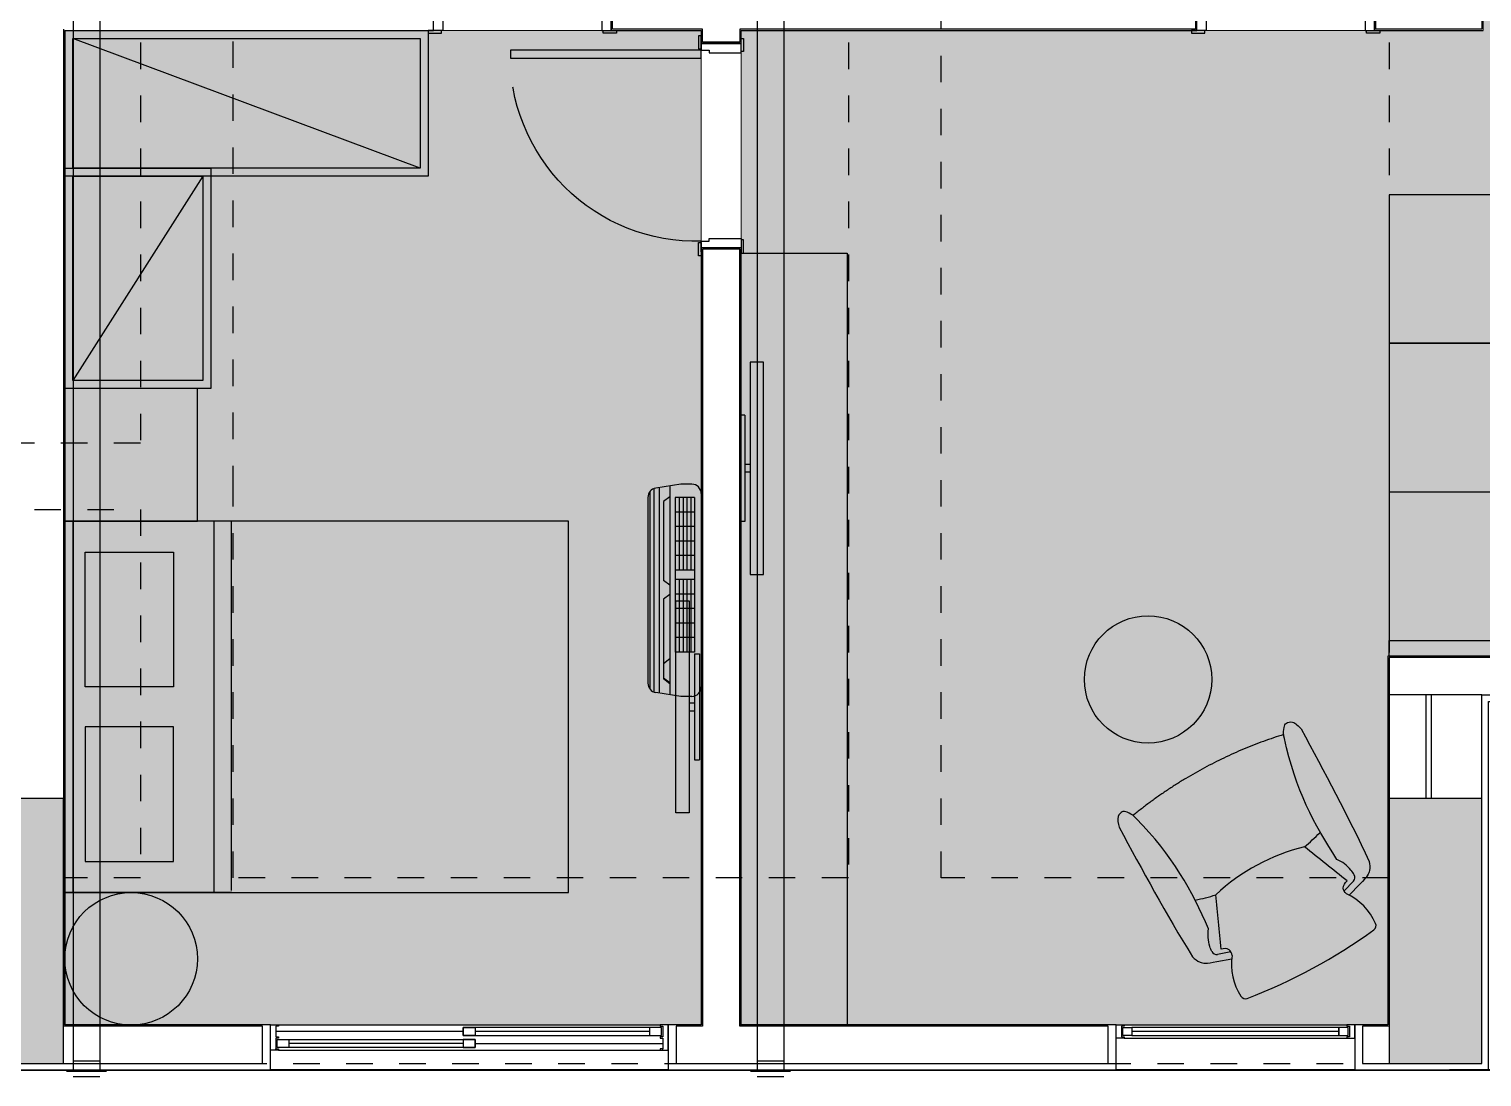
# Model space of a CAD drawing. Header units: metres. Extents: x -154 to 570, y -18 to 184.
# Drawn here: x 14.82 to 20.3, y -3.05 to 0.9 of the extents above; entities that cross this region are included whole.
import ezdxf
from ezdxf.xclip import XClip

# ---------------------------------------------------------------- set-up
doc = ezdxf.new("R2010")
doc.units = ezdxf.units.M
doc.header["$XCLIPFRAME"] = 0
for name, pattern in [('PUC TORRE B$0$DASHEDX2', [1.5, 1, -0.5]), ('PUC$0$DASHEDX2', [1.5, 1, -0.5]), ('PUC$0$HIDDEN2', [0.1875, 0.125, -0.0625])]:
    doc.linetypes.add(name, pattern=pattern)
for name, color, linetype in [('ARQ-AUX', 7, 'Continuous'), ('ARQ-DIM - EMBASAM', 2, 'Continuous'), ('PUC TORRE B$0$1', 232, 'PUC TORRE B$0$DASHEDX2'), ('PUC TORRE B$0$4', 2, 'Continuous'), ('PUC$0$ARQ-ALV ACAB', 4, 'Continuous'), ('PUC$0$ARQ-ALV OSSO', 5, 'Continuous'), ('PUC$0$ARQ-AUX', 7, 'Continuous'), ('PUC$0$ARQ-AUX1 @ 1', 1, 'Continuous'), ('PUC$0$ARQ-CAX @ 1', 1, 'Continuous'), ('PUC$0$ARQ-ENCH', 1, 'Continuous'), ('PUC$0$ARQ-MOB', 7, 'Continuous'), ('PUC$0$ARQ-MOB @ 1', 7, 'Continuous'), ('PUC$0$ARQ-PRJ', 7, 'PUC$0$DASHEDX2'), ('PUC$0$MAUROAMARELO', 162, 'Continuous'), ('terreno + circ vert$0$ARQ-EST', 2, 'Continuous')]:
    doc.layers.add(name, color=color, linetype=linetype)
doc.layers.add('PUC$0$ARQ-FORRO', color=9, linetype='Continuous', lineweight=5)

# ---------------------------------------------------------------- blocks, each defined once
blk = doc.blocks.new('*U1644')
for points in [[(-0.665, 0.0197), (-0.615, 0.0197), (-0.615, 0.0097), (-0.665, 0.0097)], [(0.045, 0.0197), (-0.005, 0.0197), (-0.005, 0.0097), (0.045, 0.0097)], [(-0.675, -0.16), (-0.625, -0.16), (-0.625, -0.15), (-0.675, -0.15)], [(0, -0.15), (0, -0.77), (-0.03, -0.77), (-0.03, -0.15)], [(0.055, -0.16), (0.005, -0.16), (0.005, -0.15), (0.055, -0.15)]]:
    blk.add_lwpolyline(points, close=True)
for points in [[(-0.66, -0.15), (-0.62, -0.15), (-0.62, -0.12), (-0.61, -0.12), (-0.61, 0.0097), (-0.645, 0.0097), (-0.645, -0.15)], [(0.04, -0.15), (0, -0.15), (0, -0.12), (-0.01, -0.12), (-0.01, 0.0097), (0.025, 0.0097), (0.025, -0.15)]]:
    blk.add_lwpolyline(points)
at = {"layer": 'PUC$0$ARQ-PRJ'}
blk.add_arc((-0.0179, -0.1679), 0.6024, 178.2986, 271.7014, dxfattribs=at)
blk = doc.blocks.new('*U1645')
for points in [[(-0.765, 0.01), (-0.715, 0.01), (-0.715, 0), (-0.765, 0)], [(0.045, 0.01), (-0.005, 0.01), (-0.005, 0), (0.045, 0)], [(-0.775, -0.16), (-0.725, -0.16), (-0.725, -0.15), (-0.775, -0.15)], [(0, -0.15), (0, -0.87), (-0.03, -0.87), (-0.03, -0.15)], [(0.055, -0.16), (0.005, -0.16), (0.005, -0.15), (0.055, -0.15)]]:
    blk.add_lwpolyline(points, close=True)
for points in [[(-0.76, -0.15), (-0.72, -0.15), (-0.72, -0.12), (-0.71, -0.12), (-0.71, 0), (-0.745, 0), (-0.745, -0.15)], [(0.04, -0.15), (0, -0.15), (0, -0.12), (-0.01, -0.12), (-0.01, 0), (0.025, 0), (0.025, -0.15)]]:
    blk.add_lwpolyline(points)
at = {"layer": 'PUC$0$ARQ-PRJ'}
blk.add_arc((-0.0208, -0.1708), 0.6995, 178.2986, 271.7014, dxfattribs=at)
blk = doc.blocks.new('*U1643')
for points in [[(-0.665, 0.01), (-0.615, 0.01), (-0.615, 0), (-0.665, 0)], [(0.045, 0.01), (-0.005, 0.01), (-0.005, 0), (0.045, 0)], [(-0.675, -0.16), (-0.625, -0.16), (-0.625, -0.15), (-0.675, -0.15)], [(0, -0.15), (0, -0.77), (-0.03, -0.77), (-0.03, -0.15)], [(0.055, -0.16), (0.005, -0.16), (0.005, -0.15), (0.055, -0.15)]]:
    blk.add_lwpolyline(points, close=True)
for points in [[(-0.66, -0.15), (-0.62, -0.15), (-0.62, -0.12), (-0.61, -0.12), (-0.61, 0), (-0.645, 0), (-0.645, -0.15)], [(0.04, -0.15), (0, -0.15), (0, -0.12), (-0.01, -0.12), (-0.01, 0), (0.025, 0), (0.025, -0.15)]]:
    blk.add_lwpolyline(points)
at = {"layer": 'PUC$0$ARQ-PRJ'}
blk.add_arc((-0.0179, -0.1679), 0.6024, 178.2986, 271.7014, dxfattribs=at)
blk = doc.blocks.new('*U1665')
at = {"color": 0, "linetype": 'ByBlock', "ltscale": 0.5}
for points in [[(0.02, -0.045), (0.03, -0.045), (0.03, -0.05), (0.02, -0.05), (0.02, -0.09), (0.03, -0.09), (0.03, -0.095), (0.02, -0.095), (0.02, -0.09), (0.03, -0.09), (0.03, -0.095), (0, -0.095), (0, 0), (0.03, 0), (0.03, -0.005), (0.02, -0.005), (0.02, -0.045)], [(1.48, -0.045), (1.47, -0.045), (1.47, -0.05), (1.48, -0.05), (1.48, -0.09), (1.47, -0.09), (1.47, -0.095), (1.48, -0.095), (1.48, -0.09), (1.47, -0.09), (1.47, -0.095), (1.5, -0.095), (1.5, 0), (1.47, 0), (1.47, -0.005), (1.48, -0.005), (1.48, -0.045)], [(0.025, -0.01), (0.07, -0.01), (0.07, -0.04), (0.025, -0.04)], [(0.7725, -0.01), (0.7275, -0.01), (0.7275, -0.04), (0.7725, -0.04)], [(0.7275, -0.055), (0.7725, -0.055), (0.7725, -0.085), (0.7275, -0.085)], [(1.475, -0.055), (1.43, -0.055), (1.43, -0.085), (1.475, -0.085)]]:
    blk.add_lwpolyline(points, close=True, dxfattribs=at)
at = {"color": 8, "linetype": 'ByBlock', "ltscale": 0.5}
for points in [[(1.47, 0), (0.03, 0)], [(0.7725, -0.025), (1.48, -0.025)], [(0.7275, -0.07), (0.02, -0.07)], [(1.47, -0.095), (0.03, -0.095)]]:
    blk.add_lwpolyline(points, dxfattribs=at)
at = {"color": 7, "linetype": 'ByBlock', "ltscale": 0.5}
for points in [[(0.7725, -0.01), (0.7725, -0.04), (0.025, -0.04), (0.025, -0.01)], [(0.7275, -0.055), (0.7275, -0.085), (1.475, -0.085), (1.475, -0.055)]]:
    blk.add_lwpolyline(points, close=True, dxfattribs=at)
for points in [[(0.07, -0.025), (0.7275, -0.025)], [(0.7725, -0.07), (1.43, -0.07)]]:
    blk.add_lwpolyline(points, dxfattribs=at)
blk = doc.blocks.new('*U1647')
at = {"color": 0, "linetype": 'ByBlock', "ltscale": 0.5}
for points in [[(0.02, -0.045), (0.02, -0.045), (0.02, -0.045), (0.02, -0.045), (0.02, -0.045), (0.02, -0.045), (0.02, -0.045), (0.02, -0.045), (0.02, -0.045), (0.03, -0.045), (0.03, -0.05), (0, -0.05), (0, 0), (0.03, 0), (0.03, -0.005), (0.02, -0.005), (0.02, -0.045)], [(0.88, -0.045), (0.88, -0.045), (0.88, -0.045), (0.88, -0.045), (0.88, -0.045), (0.88, -0.045), (0.88, -0.045), (0.88, -0.045), (0.88, -0.045), (0.87, -0.045), (0.87, -0.05), (0.9, -0.05), (0.9, 0), (0.87, 0), (0.87, -0.005), (0.88, -0.005), (0.88, -0.045)], [(0.025, -0.01), (0.06, -0.01), (0.06, -0.04), (0.025, -0.04)], [(0.875, -0.01), (0.84, -0.01), (0.84, -0.04), (0.875, -0.04)]]:
    blk.add_lwpolyline(points, close=True, dxfattribs=at)
at = {"color": 8, "linetype": 'ByBlock', "ltscale": 0.5}
for points in [[(0.87, 0), (0.03, 0)], [(0.87, -0.05), (0.03, -0.05)]]:
    blk.add_lwpolyline(points, dxfattribs=at)
at = {"color": 7, "linetype": 'ByBlock', "ltscale": 0.5}
blk.add_lwpolyline([(0.84, -0.01), (0.84, -0.04), (0.06, -0.04), (0.06, -0.01)], close=True, dxfattribs=at)
blk.add_lwpolyline([(0.06, -0.025), (0.84, -0.025)], dxfattribs=at)
blk = doc.blocks.new('PUC$0$pl apto tipo 2 puc')
at = {"layer": 'PUC$0$ARQ-ALV ACAB', "elevation": 0}
for points in [[(-24.3338, 3.0254), (-20.1864, 3.0254)], [(-14.609, 3.0254), (-15.7391, 3.0254), (-15.7391, 2.8554), (-14.9638, 2.8554)], [(-14.9638, -0.8945), (-16.354, -0.8945), (-16.354, -1.0542), (-14.9738, -1.0541)]]:
    blk.add_lwpolyline(points, dxfattribs=at)
at = {"layer": 'PUC$0$ARQ-ALV ACAB'}
for points in [[(-20.3338, 2.8354), (-20.3338, 1.6354), (-21.1294, 1.6354), (-21.1294, 1.4654), (-19.9538, 1.4654), (-19.9538, 2.8554), (-19.8288, 2.8554), (-19.8288, 3.0254), (-20.3338, 3.0254), (-20.3338, 2.8354)], [(-17.3641, 2.8554), (-17.2391, 2.8554), (-17.2391, 3.0254), (-18.9288, 3.0251), (-18.9288, 2.8554), (-17.5141, 2.8554), (-17.5141, -0.0745), (-17.3641, -0.0745)]]:
    blk.add_lwpolyline(points, close=True, dxfattribs=at)
for points in [[(-14.9638, -0.8945), (-14.9638, 2.8554)], [(-17.895, -1.0538), (-17.024, -1.0541), (-17.024, -0.8945), (-17.3641, -0.8945), (-17.3641, -0.8445), (-17.5141, -0.8445), (-17.5141, -0.8945), (-19.2339, -0.8945), (-19.2339, -1.0445), (-18.055, -1.0441), (-18.0547, -2.3039), (-19.9535, -2.3039), (-19.9538, -1.0445), (-19.9039, -1.0445), (-19.9039, -0.8945), (-20.3138, -0.8945)]]:
    blk.add_lwpolyline(points, dxfattribs=at)
at = {"layer": 'PUC$0$ARQ-ALV OSSO'}
for points in [[(-20.3088, 2.8604), (-20.3088, 1.6104), (-21.0994, 1.6104), (-21.0994, 1.4704), (-19.9588, 1.4704), (-19.9588, 2.8604), (-19.8588, 2.8604), (-19.8588, 3.0004), (-20.3088, 3.0004), (-20.3088, 2.8604), (-20.3088, 2.8604)], [(-17.3691, 2.8604), (-17.2691, 2.8604), (-17.2691, 3.0004), (-18.8988, 3.0004), (-18.8988, 2.8604), (-17.5091, 2.8604), (-17.5091, -0.0695), (-17.3691, -0.0695), (-17.3691, 2.8604)], [(-14.9588, -0.8995), (-14.9588, 2.8604)], [(-20.3088, 1.6104), (-19.9588, 1.6104)], [(-20.3089, -2.4488), (-22.4645, -2.4488), (-22.4644, -2.05), (-22.7244, -2.05), (-22.7244, -1.91), (-22.4644, -1.91), (-22.3144, -1.91), (-22.3145, -2.3089), (-20.3089, -2.3089), (-20.3088, -0.8995), (-19.9089, -0.8995), (-19.9089, -1.0395), (-19.9588, -1.0395), (-19.9585, -2.3089), (-18.0497, -2.3089), (-18.05, -1.0391), (-19.2289, -1.0395), (-19.2289, -0.8995), (-17.5091, -0.8995), (-17.5091, -0.8495), (-17.3691, -0.8495), (-17.3691, -0.8995), (-17.0291, -0.8995), (-17.029, -1.0391)]]:
    blk.add_lwpolyline(points, dxfattribs=at)
at = {"layer": 'PUC$0$ARQ-ALV OSSO', "elevation": 0}
for points in [[(-14.609, 3.0004), (-15.7091, 3.0004), (-15.7091, 2.8604), (-14.9588, 2.8604)], [(-20.1188, 2.0012), (-20.1188, 1.6104)], [(-20.0988, 2.0012), (-20.0988, 1.6104)]]:
    blk.add_lwpolyline(points, dxfattribs=at)
at = {"layer": 'PUC$0$ARQ-AUX', "elevation": 0}
for points in [[(-19.8288, 3.0254), (-18.9288, 3.0251)], [(-17.2391, 3.0254), (-15.7391, 3.0254)]]:
    blk.add_lwpolyline(points, dxfattribs=at)
at = {"layer": 'PUC$0$ARQ-AUX1 @ 1', "xscale": -1, "rotation": 180}
blk.add_blockref('*U1665', (-17.2391, 2.8554, 0), dxfattribs=at)
at = {"layer": 'PUC$0$ARQ-CAX @ 1'}
for name, p, xscale, rotation in [('*U1647', (-19.8288, 2.8554, 0), -1, 180), ('*U1645', (-17.5141, -0.8195), -1.000000000000003, 90)]:
    blk.add_blockref(name, p, dxfattribs=dict(at, xscale=xscale, rotation=rotation))
at = {"layer": 'PUC$0$ARQ-CAX @ 1', "xscale": -1}
for name, p in [('*U1643', (-19.8789, -0.8945, 0)), ('*U1644', (-16.999, -0.9041, 0))]:
    blk.add_blockref(name, p, dxfattribs=at)
blk = doc.blocks.new('PUC$0$ARQ-LAY-CAD-DIZ')
for points in [[(-0.3065, -0.1951), (-0.2517, -0.1768)], [(-0.2426, -0.2009), (-0.291, -0.2165)], [(0.2426, -0.2009), (0.291, -0.2165)], [(0.3065, -0.1951), (0.2517, -0.1768)]]:
    blk.add_lwpolyline(points)
for centre, radius, start, end in [((0, -2.098), 2.098, 82.5659, 97.4341), ((-0.0688, -0.0533), 0.2207, 175.4792, 217.0897), ((-0.2689, -0.0375), 0.02, 97.4341, 175.4792), ((0.0688, -0.0533), 0.2207, 322.9103, 4.5208), ((0.2689, -0.0375), 0.02, 4.5208, 82.5659), ((-0.2849, -0.2355), 0.02, 107.7946, 181.4423), ((0.2849, -0.2355), 0.02, 358.5577, 72.2054), ((0.001, -1.3297), 0.9319, 101.8306, 106.6442), ((0, 0.2982), 0.7406, 255.1294, 284.8706), ((0.001, -1.3297), 0.9319, 73.3558, 78.2846)]:
    blk.add_arc(centre, radius, start, end)
for points, knots in [([(-0.3785, -0.253), (-0.3756, -0.242), (-0.3653, -0.22), (-0.3455, -0.2055), (-0.3065, -0.1951)], [0, 0, 0, 0, 3.411441, 7.038197, 7.038197, 7.038197, 7.038197]), ([(-0.2448, -0.1864), (-0.2424, -0.1943), (-0.24, -0.2157), (-0.2603, -0.2256), (-0.2701, -0.228)], [0, 0, 0, 0, 2.482845, 5.512464, 5.512464, 5.512464, 5.512464]), ([(0.2448, -0.1864), (0.2424, -0.1943), (0.24, -0.2157), (0.2603, -0.2256), (0.2701, -0.228)], [0, 0, 0, 0, 2.482845, 5.512464, 5.512464, 5.512464, 5.512464]), ([(0.3785, -0.253), (0.3756, -0.242), (0.3653, -0.22), (0.3455, -0.2055), (0.3065, -0.1951)], [0, 0, 0, 0, 3.411441, 7.038197, 7.038197, 7.038197, 7.038197]), ([(-0.3049, -0.236), (-0.3047, -0.2431), (-0.3018, -0.2724), (-0.2887, -0.3001), (-0.2754, -0.3177), (-0.2623, -0.473), (-0.2623, -0.6239), (-0.3177, -0.8132), (-0.3233, -0.8379), (-0.343, -0.8601), (-0.3547, -0.8601), (-0.3751, -0.8601), (-0.3876, -0.8292), (-0.39, -0.8148), (-0.39, -0.632), (-0.39, -0.4425), (-0.3785, -0.253)], [1.521049, 1.521049, 1.521049, 1.521049, 3.64895, 10.281866, 10.281866, 10.281866, 55.553957, 55.553957, 55.553957, 61.899633, 63.276375, 67.766674, 72.156146, 72.156146, 72.156146, 129.007875, 129.007875, 129.007875, 129.007875]), ([(0.3049, -0.236), (0.3047, -0.2431), (0.3018, -0.2724), (0.2887, -0.3001), (0.2754, -0.3177), (0.2623, -0.473), (0.2623, -0.6239), (0.3177, -0.8132), (0.3233, -0.8379), (0.343, -0.8601), (0.3547, -0.8601), (0.3751, -0.8601), (0.3876, -0.8292), (0.39, -0.8148), (0.39, -0.632), (0.39, -0.4425), (0.3785, -0.253)], [1.521049, 1.521049, 1.521049, 1.521049, 3.64895, 10.281866, 10.281866, 10.281866, 55.553957, 55.553957, 55.553957, 61.899633, 63.276375, 67.766674, 72.156146, 72.156146, 72.156146, 129.007875, 129.007875, 129.007875, 129.007875])]:
    blk.add_open_spline(points, degree=3, knots=knots)
for points in [[(-0.2701, -0.228), (-0.2434, -0.2912), (-0.2167, -0.3544), (-0.1901, -0.4176)], [(0.2701, -0.228), (0.2434, -0.2912), (0.2167, -0.3544), (0.1901, -0.4176)]]:
    blk.add_open_spline(points, degree=3)
blk.add_rational_spline([(-0.3223, -0.8275), (0, -0.8905), (0.323, -0.8291)], [1, 0.97869091399, 1], degree=2)
blk = doc.blocks.new('PUC$0$ARQ-MOB-CAMA CASAL')
at = {"layer": 'PUC$0$ARQ-MOB'}
for p, q in [((-0.7, -0.6292), (-0.7, 0)), ((-0.7, 0), (0.7, 0)), ((0.7, -0.6291), (0.7, 0)), ((0.7, -0.03), (-0.7, -0.03)), ((0.7, -0.5621), (-0.7, -0.562)), ((0.7, -0.6273), (-0.693, -0.6273)), ((-0.6992, -0.8531), (-0.6987, -0.8534)), ((-0.675, -1.9), (0.675, -1.9))]:
    blk.add_line(p, q, dxfattribs=at)
at = {"layer": 'PUC$0$ARQ-MOB', "flags": 128}
for points in [[(0.7, -1.9), (0.7, 0), (-0.7, 0), (-0.7, -1.9)], [(0.7, -1.9001), (0.7, -0.0001), (-0.7, -0.0001), (-0.7, -1.9001)], [(-0.0756, -0.4095), (-0.0756, -0.0762), (-0.5831, -0.0762), (-0.5831, -0.4095)], [(-0.0756, -0.4096), (-0.0756, -0.0763), (-0.5831, -0.0763), (-0.5831, -0.4096)], [(0.0756, -0.4095), (0.0756, -0.0762), (0.5831, -0.0762), (0.5831, -0.4095)], [(0.0756, -0.4096), (0.0756, -0.0763), (0.5831, -0.0763), (0.5831, -0.4096)]]:
    blk.add_lwpolyline(points, close=True, dxfattribs=at)
at = {"layer": 'PUC$0$ARQ-MOB'}
blk.add_lwpolyline([(0.7, -0.5001), (1.2, -0.5001), (1.2, -0.0001), (0.7, -0.0001)], close=True, dxfattribs=at)
blk.add_circle((-0.95, -0.25), 0.25, dxfattribs=at)
blk = doc.blocks.new('*U1717')
at = {"flags": 128}
for points in [[(1.3702, 0), (1.3702, 0.55), (0, 0.55), (0, 0)], [(1.3402, 0.03), (1.3402, 0.52), (0.03, 0.52), (0.03, 0.03)]]:
    blk.add_lwpolyline(points, close=True, dxfattribs=at)
blk.add_lwpolyline([(1.3402, 0.52), (0.03, 0.03)], dxfattribs=at)
blk = doc.blocks.new('PUC$0$ARQ-LAY-SOF')
at = {"layer": 'PUC$0$ARQ-MOB'}
for points in [[(0.2, 1.74), (0.2, 0.06), (0, 0.06), (0, 1.74)], [(0.76, 1.74), (0.76, 0.06), (0, 0.06), (0, 1.74)], [(0.76, 1.74), (0.76, 1.18), (0.2, 1.18), (0.2, 1.74)], [(0.76, 1.18), (0.76, 0.62), (0.2, 0.62), (0.2, 1.18)], [(0.76, 0), (0.76, 0.06), (0, 0.06), (0, 0)]]:
    blk.add_lwpolyline(points, close=True, dxfattribs=at)
blk = doc.blocks.new('*U1785')
at = {"flags": 128}
for points in [[(0.8305, 0), (0.8305, 0.55), (0, 0.55), (0, 0)], [(0.8005, 0.03), (0.8005, 0.52), (0.03, 0.52), (0.03, 0.03)]]:
    blk.add_lwpolyline(points, close=True, dxfattribs=at)
blk.add_lwpolyline([(0.8005, 0.52), (0.03, 0.03)], dxfattribs=at)
blk = doc.blocks.new('*U1704')
for p, q in [((-0.2, -0.02), (-0.2, 0)), ((0.2, -0.02), (0.2, 0)), ((-0.015, -0.04), (-0.015, -0.02)), ((0.015, -0.04), (0.015, -0.02))]:
    blk.add_line(p, q)
for points in [[(0.2, 0), (-0.2, 0)], [(0.2, -0.02), (-0.2, -0.02)]]:
    blk.add_lwpolyline(points)
blk.add_lwpolyline([(-0.4, -0.09), (0.4, -0.09), (0.4, -0.04), (-0.4, -0.04)], close=True)
blk = doc.blocks.new('PUC$0$layout puc 4')
at = {"layer": 'PUC$0$ARQ-MOB', "extrusion": (-8.65313e-07, 4.32089e-06, 1), "elevation": 0}
blk.add_lwpolyline([(11.9503, 2.9107), (12.3503, 2.9107), (12.3503, 0), (11.9503, 0)], close=True, dxfattribs=at)
at = {"layer": 'PUC$0$ARQ-MOB'}
blk.add_circle((13.4857, 1.3034), 0.24, dxfattribs=at)
at = {"layer": 'PUC$0$ARQ-MOB', "xscale": -1}
for name, p, rotation in [('*U1717', (9.4, 3.7507, 0), 180), ('*U1785', (9.4, 2.4002, 0), 270)]:
    blk.add_blockref(name, p, dxfattribs=dict(at, rotation=rotation))
at = {"layer": 'PUC$0$ARQ-MOB', "color": 7, "extrusion": (-8.65313e-07, 4.32089e-06, 1), "xscale": -1}
blk.add_blockref('PUC$0$ARQ-LAY-SOF', (15.155, 1.3908, 0), dxfattribs=at)
at = {"layer": 'PUC$0$ARQ-MOB'}
for name, p, rotation in [('PUC$0$ARQ-MOB-CAMA CASAL', (9.3999, 1.2), 90.00138197641562), ('PUC$0$ARQ-LAY-CAD-DIZ', (14.107, 0.2144), 208.3789795433873)]:
    blk.add_blockref(name, p, dxfattribs=dict(at, rotation=rotation))
at = {"layer": 'PUC$0$ARQ-MOB @ 1', "rotation": 90}
blk.add_blockref('*U1704', (11.9453, 2.0993), dxfattribs=at)
at = {"layer": 'PUC$0$ARQ-MOB @ 1', "xscale": -1, "rotation": 270}
blk.add_blockref('*U1704', (11.7943, 1.2), dxfattribs=at)
blk = doc.blocks.new('PUC$0$pl forro 4')
at = {"layer": 'PUC$0$ARQ-FORRO'}
h = blk.add_hatch(color=256, dxfattribs=at)
h.dxf.hatch_style = 1
h.paths.add_polyline_path([(2.5503, 0), (4.99, 0), (4.99, 1.39), (8.4506, 1.39), (8.4506, 3.0104), (8.6006, 3.0104), (8.6006, 2.0893), (10.33, 2.0893), (10.33, 4.7605), (7.3456, 4.7605), (7.3456, 5.1593), (5.35, 5.1593), (5.35, 3.7499), (2.5503, 3.7499)])
h = blk.add_hatch(color=256, dxfattribs=at)
h.dxf.hatch_style = 1
h.paths.add_polyline_path([(0, 3.7499), (2.4003, 3.7499), (2.4003, 0), (0, 0)])
at = {"layer": 'PUC$0$ARQ-FORRO', "elevation": 0}
for points in [[(2.5503, 0), (4.99, 0), (4.99, 1.39), (8.4506, 1.39), (8.4506, 3.0104), (8.6006, 3.0104), (8.6006, 2.0893), (10.33, 2.0893), (10.33, 4.7605), (7.3456, 4.7605), (7.3456, 5.1593), (5.35, 5.1593), (5.35, 3.7499), (2.5503, 3.7499)], [(0, 3.7499), (2.4003, 3.7499), (2.4003, 0), (0, 0)]]:
    blk.add_lwpolyline(points, close=True, dxfattribs=at)
blk = doc.blocks.new('PUC$0$Q1')
at = {"layer": 'PUC$0$MAUROAMARELO'}
for p, q in [((240.9168, -387.1027), (240.1738, -387.1027)), ((240.8957, -387.0957), (240.1949, -387.0957)), ((240.1453, -387.22), (240.16, -387.125)), ((240.9328, -387.1387), (240.1577, -387.1387)), ((240.9288, -387.1183), (240.1619, -387.1183)), ((240.1927, -387.1785), (240.2109, -387.1547)), ((240.1959, -387.1785), (240.2142, -387.1547)), ((240.2684, -387.1547), (240.2109, -387.1547)), ((240.5115, -387.1547), (240.2142, -387.1547)), ((240.2867, -387.1785), (240.2684, -387.1547)), ((240.5298, -387.1785), (240.5115, -387.1547)), ((240.5641, -387.1785), (240.5823, -387.1547)), ((240.8797, -387.1547), (240.5823, -387.1547)), ((240.898, -387.1785), (240.8797, -387.1547)), ((240.9453, -387.22), (240.9307, -387.125)), ((240.1453, -387.2614), (240.1453, -387.22)), ((240.9389, -387.1785), (240.151, -387.1785)), ((240.3122, -387.2718), (240.3122, -387.1987)), ((240.6214, -387.1987), (240.3122, -387.1987)), ((240.4202, -387.2135), (240.3122, -387.2135)), ((240.3669, -387.2718), (240.3669, -387.1987)), ((240.4833, -387.2135), (240.4202, -387.2135)), ((240.4217, -387.2718), (240.4217, -387.1987)), ((240.4764, -387.2718), (240.4764, -387.1987)), ((240.5464, -387.2135), (240.4833, -387.2135)), ((240.5311, -387.2718), (240.5311, -387.1987)), ((240.5859, -387.2135), (240.5464, -387.2135)), ((240.5859, -387.2718), (240.5859, -387.1987)), ((240.6214, -387.2718), (240.6214, -387.1987)), ((240.895, -387.1987), (240.6214, -387.1987)), ((240.7294, -387.2135), (240.6214, -387.2135)), ((240.6761, -387.2718), (240.6761, -387.1987)), ((240.7925, -387.2135), (240.7294, -387.2135)), ((240.7308, -387.2718), (240.7308, -387.1987)), ((240.7856, -387.2718), (240.7856, -387.1987)), ((240.8556, -387.2135), (240.7925, -387.2135)), ((240.8403, -387.2718), (240.8403, -387.1987)), ((240.895, -387.2135), (240.8556, -387.2135)), ((240.895, -387.2718), (240.895, -387.1987)), ((240.9453, -387.2614), (240.9453, -387.22)), ((240.4202, -387.2283), (240.3122, -387.2283)), ((240.4202, -387.2431), (240.3122, -387.2431)), ((240.4202, -387.2578), (240.3122, -387.2578)), ((240.6214, -387.2718), (240.3122, -387.2718)), ((240.4833, -387.2283), (240.4202, -387.2283)), ((240.4833, -387.2431), (240.4202, -387.2431)), ((240.4833, -387.2578), (240.4202, -387.2578)), ((240.5464, -387.2283), (240.4833, -387.2283)), ((240.5464, -387.2431), (240.4833, -387.2431)), ((240.5464, -387.2578), (240.4833, -387.2578)), ((240.5859, -387.2283), (240.5464, -387.2283)), ((240.5859, -387.2431), (240.5464, -387.2431)), ((240.5859, -387.2578), (240.5464, -387.2578)), ((240.7294, -387.2283), (240.6214, -387.2283)), ((240.7294, -387.2431), (240.6214, -387.2431)), ((240.7294, -387.2578), (240.6214, -387.2578)), ((240.895, -387.2718), (240.6214, -387.2718)), ((240.7925, -387.2283), (240.7294, -387.2283)), ((240.7925, -387.2431), (240.7294, -387.2431)), ((240.7925, -387.2578), (240.7294, -387.2578)), ((240.8556, -387.2283), (240.7925, -387.2283)), ((240.8556, -387.2431), (240.7925, -387.2431)), ((240.8556, -387.2578), (240.7925, -387.2578)), ((240.895, -387.2283), (240.8556, -387.2283)), ((240.895, -387.2431), (240.8556, -387.2431)), ((240.895, -387.2578), (240.8556, -387.2578)), ((240.9098, -387.2969), (240.1808, -387.2969))]:
    blk.add_line(p, q, dxfattribs=at)
for centre, start, end in [((240.1949, -387.1312), 90, 170), ((240.8957, -387.1312), 10, 90), ((240.1808, -387.2614), 180, 270), ((240.9098, -387.2614), 270, 0)]:
    blk.add_arc(centre, 0.0355, start, end, dxfattribs=at)
blk = doc.blocks.new('PUC$0$A$C7dadc6fb')
at = {"layer": 'PUC$0$MAUROAMARELO', "rotation": 89.99999999999999}
blk.add_blockref('PUC$0$Q1', (-395.2166, -238.9266), dxfattribs=at)
blk = doc.blocks.new('PUC$0$E2')
at = {"layer": 'PUC$0$ARQ-PRJ'}
for p, q in [((305.4121, -368.5377), (305.5121, -368.5377)), ((305.3871, -368.5577), (305.5371, -368.5577)), ((305.4121, -368.5977), (305.4121, -368.5577)), ((305.5121, -368.5977), (305.5121, -368.5577)), ((305.4121, -368.5977), (305.5121, -368.5977))]:
    blk.add_line(p, q, dxfattribs=at)
blk = doc.blocks.new('PUC$0$E3')
for p, q in [((302.2155, -376.0693), (302.3155, -376.0693)), ((302.3155, -376.1693), (302.3155, -376.0693)), ((302.2155, -376.1693), (302.3155, -376.1693))]:
    blk.add_line(p, q)
at = {"linetype": 'PUC$0$HIDDEN2', "ltscale": 0.1}
blk.add_circle((302.2598, -376.075), 0.00202, dxfattribs=at)
for radius, start, end in [(0.0718, 44.1572, 315.8498), (0.0702, 45.4504, 314.5569), (0.05, 90, 270)]:
    blk.add_arc((302.2155, -376.1193), radius, start, end)
blk.add_arc((302.2155, -376.1193), 0.05, 270, 90, dxfattribs=at)
at = {"linetype": 'PUC$0$HIDDEN2', "ltscale": 0.2}
for radius, start, end in [(0.0702, 314.5569, 45.4504), (0.0718, 315.8498, 44.1572)]:
    blk.add_arc((302.2155, -376.1193), radius, start, end, dxfattribs=at)
blk = doc.blocks.new('PUC$0$A$Cc442750d')
at = {"layer": 'PUC$0$ARQ-PRJ', "linetype": 'PUC$0$HIDDEN2', "ltscale": 50}
for p, q in [((0.0365, 1.0287), (0.0365, -4.0396)), ((0.1365, 1.0287), (0.1365, -4.0396)), ((3.4403, 1.028, 0), (3.2119, 0.7995, 0)), ((3.5107, 0.9569, 0), (3.2826, 0.7288, 0)), ((3.1765, 0.7849, 0), (2.7668, 0.7849, 0)), ((3.1972, 0.6849, 0), (2.7668, 0.6849, 0)), ((2.6168, 0.6349, 0), (2.6168, -4.0308, 0)), ((2.7168, 0.6349, 0), (2.7168, -4.0396, 0))]:
    blk.add_line(p, q, dxfattribs=at)
for centre, radius, start, end in [((2.7668, 0.6349, 0), 0.15, 90, 180), ((3.1765, 0.8349, 0), 0.05, 270, 315), ((3.1765, 0.8349, 0), 0.15, 270, 315), ((2.7668, 0.6349, 0), 0.05, 90, 180)]:
    blk.add_arc(centre, radius, start, end, dxfattribs=at)
at = {"layer": 'PUC$0$ARQ-PRJ', "linetype": 'PUC$0$HIDDEN2', "ltscale": 0.5}
for p, rotation in [((376.2058, 303.3441), 269.9999999999999), ((483.2015, -51.1946, 0), 224.9999999999999)]:
    blk.add_blockref('PUC$0$E3', p, dxfattribs=dict(at, rotation=rotation))
at = {"layer": 'PUC$0$ARQ-PRJ', "rotation": 180}
for p in [(305.5486, -372.6285), (308.1288, -372.6285)]:
    blk.add_blockref('PUC$0$E2', p, dxfattribs=at)
blk = doc.blocks.new('PUC')
blk.add_blockref('PUC$0$A$Cc442750d', (14.95, 1.0403, 0))
at = {"layer": 'PUC$0$ARQ-ALV OSSO', "rotation": 180}
blk.add_blockref('PUC$0$pl apto tipo 2 puc', (-0.0088, 0.0012, 0), dxfattribs=at)
at = {"layer": 'PUC$0$ARQ-ENCH'}
blk.add_blockref('PUC$0$A$C7dadc6fb', (25.275, -2.8342, 0), dxfattribs=at)
at = {"layer": 'PUC$0$ARQ-FORRO'}
blk.add_blockref('PUC$0$pl forro 4', (14.955, -2.8542), dxfattribs=at)
at = {"layer": 'PUC$0$ARQ-MOB', "color": 6}
blk.add_blockref('PUC$0$layout puc 4', (5.555, -2.855, 0), dxfattribs=at)
blk = doc.blocks.new('PUC TORRE B$0$est-lo-07-6sb-r00')
at = {"layer": 'PUC TORRE B$0$4'}
h = blk.add_hatch(color=8, dxfattribs=at)
h.dxf.hatch_style = 1
h.paths.add_polyline_path([(213.004314, 592.98646), (232.004314, 592.98646), (232.004314, 743.98646), (213.004314, 743.98646)], flags=17)
h.paths.add_polyline_path([(517.003016, 942.98646), (353.003016, 942.98646), (353.003016, 923.986062), (498.003016, 923.986062), (498.003016, 465.008359), (498.003039, 465.008359), (498.003039, 450.008359), (498.003039, 395.98646), (517.003016, 395.98646)])
h.paths.add_polyline_path([(3672.003309, 253.001099), (3672.003309, 388.001099), (3637.003309, 388.001099), (3637.003309, 253.001099)])
h.paths.add_polyline_path([(3637.003309, 942.98646), (3637.003194, 872.98646), (3653.003309, 872.98646), (3653.003309, 599.001099), (3637.003309, 599.001099), (3637.003309, 539.001099), (3672.003309, 539.001099), (3672.003309, 942.98646)])
h.paths.add_polyline_path([(3672.003424, 102.001099), (3637.003309, 102.001099), (3637.003309, 42.001099), (3653.003307, 42.001099), (3653.003307, -229.998901), (3637.003309, -229.998901), (3637.003309, -299.998901), (3672.003424, -299.998901)])
h.paths.add_polyline_path([(3075.003309, -299.999844), (3110.003309, -299.999844), (3110.003309, -199.999844), (3075.003309, -199.999844)])
h.paths.add_polyline_path([(3075.003309, 270.500177), (3110.003309, 270.500177), (3110.003309, 370.500177), (3075.003309, 370.500177)])
h.paths.add_polyline_path([(520.003309, 942.98646), (520.003309, 395.98646), (555.003309, 395.98646), (555.003309, 451.98646), (539.003309, 451.98646), (539.003309, 872.98646), (555.003309, 872.98646), (555.003309, 942.98646)])
h.paths.add_polyline_path([(-2102.995138, 253.000177), (-2102.995138, 388.000177), (-2137.995138, 388.000177), (-2137.995138, 253.000177)])
h.paths.add_polyline_path([(-2137.995138, 101.999935), (-2137.995138, -299.999844), (-2102.995138, -299.999844), (-2102.995138, -229.999844), (-2118.995138, -229.999844), (-2118.995138, 41.999935), (-2102.995138, 41.999935), (-2102.995138, 101.999935)])
h.paths.add_polyline_path([(-2137.995141, 942.98646), (-2137.995141, 538.988972), (-2102.995141, 538.988972), (-2102.995141, 598.988972), (-2118.995141, 598.988972), (-2118.995141, 872.98646), (-2102.995141, 872.98646), (-2102.995141, 942.98646)])
h.paths.add_polyline_path([(520.003309, 245.003526), (520.003309, -299.999844), (555.003309, -299.999844), (555.003309, -229.999844), (539.003309, -229.999844), (539.003309, 185.003526), (555.003309, 185.003526), (555.003309, 245.003526)])
h.paths.add_polyline_path([(-34.995574, 942.98646), (-34.995574, 872.98646), (-18.995574, 872.98646), (-18.995574, 455.98646), (-34.995574, 455.98646), (-34.995574, 395.98646), (232.004426, 395.98646), (232.004426, 481.98646), (213.004426, 481.98646), (213.004426, 414.98646), (0.004426, 414.98646), (0.004426, 923.98646), (213.004426, 923.98646), (213.004426, 854.98646), (232.004426, 854.98646), (232.004426, 923.98646), (252.004426, 923.98646), (252.004426, 942.98646)])
h.paths.add_polyline_path([(3075.003309, 842.98646), (3110.003309, 842.98646), (3110.003309, 942.98646), (3075.003309, 942.98646)])
h.paths.add_polyline_path([(2530.003309, -299.999844), (2570.003309, -299.999844), (2570.003309, -199.999844), (2530.003309, -199.999844)])
h.paths.add_polyline_path([(2530.003309, 145.003526), (2570.003309, 145.003526), (2570.003309, 245.003526), (2530.003309, 245.003526)])
h.paths.add_polyline_path([(2530.003309, 395.98646), (2570.003309, 395.98646), (2570.003309, 495.98646), (2530.003309, 495.98646)])
h.paths.add_polyline_path([(2530.003309, 842.98646), (2570.003309, 842.98646), (2570.003309, 942.98646), (2530.003309, 942.98646)])
h.paths.add_polyline_path([(1995.003309, -299.999844), (2030.003309, -299.999844), (2030.003309, -199.999844), (1995.003309, -199.999844)])
h.paths.add_polyline_path([(1995.003309, 145.003526), (2030.003309, 145.003526), (2030.003309, 245.003526), (1995.003309, 245.003526)])
h.paths.add_polyline_path([(1995.003309, 395.98646), (2030.003309, 395.98646), (2030.003309, 495.98646), (1995.003309, 495.98646)])
h.paths.add_polyline_path([(1995.003309, 842.98646), (2030.003309, 842.98646), (2030.003309, 942.98646), (1995.003309, 942.98646)])
h.paths.add_polyline_path([(1460.003309, -299.999844), (1495.003309, -299.999844), (1495.003309, -199.999844), (1460.003309, -199.999844)])
h.paths.add_polyline_path([(1460.003309, 145.003526), (1495.003309, 145.003526), (1495.003309, 245.003526), (1460.003309, 245.003526)])
h.paths.add_polyline_path([(1460.176641, 395.98646), (1495.176641, 395.98646), (1495.176641, 495.98646), (1460.176641, 495.98646)])
h.paths.add_polyline_path([(1460.003309, 842.98646), (1495.003309, 842.98646), (1495.003309, 942.98646), (1460.003309, 942.98646)])
h.paths.add_polyline_path([(925.003309, -299.999844), (960.003309, -299.999844), (960.003309, -199.999844), (925.003309, -199.999844)])
h.paths.add_polyline_path([(925.003309, 145.003526), (960.003309, 145.003526), (960.003309, 245.003526), (925.003309, 245.003526)])
h.paths.add_polyline_path([(925.003309, 395.98646), (960.003309, 395.98646), (960.003309, 495.98646), (925.003309, 495.98646)])
h.paths.add_polyline_path([(925.003309, 842.98646), (960.003309, 842.98646), (960.003309, 942.98646), (925.003309, 942.98646)])
h.paths.add_polyline_path([(-1582.999721, -299.999844), (-1547.999721, -299.999844), (-1547.999721, -199.999844), (-1582.999721, -199.999844)])
h.paths.add_polyline_path([(-500.999721, -299.999844), (-465.999721, -299.999844), (-465.999721, -199.999844), (-500.999721, -199.999844)])
h.paths.add_polyline_path([(-1042.999721, -299.999844), (-1002.999721, -299.999844), (-1002.999721, -199.999844), (-1042.999721, -199.999844)])
h.paths.add_polyline_path([(-500.999721, 145.003526), (-465.999721, 145.003526), (-465.999721, 245.003526), (-500.999721, 245.003526)])
h.paths.add_polyline_path([(-1042.999721, 145.003526), (-1002.999721, 145.003526), (-1002.999721, 245.003526), (-1042.999721, 245.003526)])
h.paths.add_polyline_path([(-500.999721, 395.98646), (-465.999721, 395.98646), (-465.999721, 495.98646), (-500.999721, 495.98646)])
h.paths.add_polyline_path([(-1042.999721, 395.98646), (-1002.999721, 395.98646), (-1002.999721, 495.98646), (-1042.999721, 495.98646)])
h.paths.add_polyline_path([(-1582.999721, 270.500177), (-1547.999721, 270.500177), (-1547.999721, 370.500177), (-1582.999721, 370.500177)])
h.paths.add_polyline_path([(-500.999721, 842.98646), (-465.999721, 842.98646), (-465.999721, 942.98646), (-500.999721, 942.98646)])
h.paths.add_polyline_path([(-1042.999721, 842.98646), (-1002.999721, 842.98646), (-1002.999721, 942.98646), (-1042.999721, 942.98646)])
h.paths.add_polyline_path([(-1582.999721, 842.98646), (-1547.999721, 842.98646), (-1547.999721, 942.98646), (-1582.999721, 942.98646)])
h.paths.add_polyline_path([(-35, 245.003526), (-35, 185.003526), (-19, 185.003526), (-19, -230), (-35, -230), (-35, -300), (517, -300), (517, 245), (498, 245), (498, -281), (0, -281), (0, -19), (255, -19), (255, 245.003526), (178.5, 245.003526), (178.5, 226.003526), (236, 226.003526), (236, 0), (0, 0), (0, 226.003526), (57.5, 226.003526), (57.5, 245.003526)])
at = {"layer": 'PUC TORRE B$0$1'}
for p, q in [((1791.014771, 165.003526), (1791.014771, -229.999844)), ((1826.014771, -229.999844), (1826.014771, 165.003526)), ((1791.014771, -229.999844), (1559.010497, -229.999844)), ((1995.003309, -229.999844), (1826.014771, -229.999844))]:
    blk.add_line(p, q, dxfattribs=at)
for points in [[(1524.010497, 165.003526), (1524.010497, -66.074496)], [(1559.010497, -84.573884), (1559.010497, 165.003526)], [(1995.003309, 145.003526), (1995.003309, -199.999844)], [(1524.010497, -66.074496), (1384.009683, -66.074496)], [(1559.010497, -229.999844), (1559.010497, -84.573884)], [(1384.009683, -91.074496), (1524.010497, -91.074496)], [(1524.010497, -91.074496), (1524.010497, -229.999844)], [(1524.010497, -229.999844), (1495.003309, -229.999844)], [(1495.003309, -299.999844), (1541.618532, -299.999844)], [(1541.618532, -299.999844), (1807.619105, -299.999844)], [(1807.619105, -299.999844), (1995.003309, -299.999844)]]:
    blk.add_lwpolyline(points, dxfattribs=at)
at = {"layer": 'PUC TORRE B$0$4', "linetype": 'Continuous'}
for points in [[(1460.003309, -299.999844), (1495.003309, -299.999844), (1495.003309, -199.999844), (1460.003309, -199.999844), (1460.003309, -299.999844)], [(1995.003309, -299.999844), (2030.003309, -299.999844), (2030.003309, -199.999844), (1995.003309, -199.999844), (1995.003309, -299.999844)]]:
    blk.add_lwpolyline(points, dxfattribs=at)
blk = doc.blocks.new('PUC TORRE B')
at = {"linetype": 'Continuous', "xscale": 0.01, "yscale": 0.01, "zscale": 0.01}
blk.add_blockref('PUC TORRE B$0$est-lo-07-6sb-r00', (0, 0), dxfattribs=at)
blk.add_blockref('PUC', (0, 0))
blk = doc.blocks.new('terreno + circ vert')
at = {"layer": 'Defpoints'}
blk.add_lwpolyline([(45.0315, 1.1617, 0.011807), (45.0465, 1.811), (45.1211, 8.4606), (42.945, 9.4812), (35.5548, 12.9472), (27.5061, 16.8929), (22.1014, 19.5405), (15.0017, 23.0148), (8.3251, 26.282), (0.4895, 30.0914), (-5.8932, 33.2362), (-11.2422, 35.8718), (-77.2068, 8.3436), (-72.4625, -3.025), (39.7459, -3.025), (40.5292, -3.025, 0.392534)], format="xyb", close=True, dxfattribs=at)
at = {"layer": 'terreno + circ vert$0$ARQ-EST', "color": 102}
blk.add_lwpolyline([(45.0315, 1.1617, 0.011807), (45.0465, 1.811), (45.1211, 8.4606), (42.945, 9.4812), (35.5548, 12.9472), (27.5061, 16.8929), (22.1014, 19.5405), (15.0017, 23.0148), (8.3251, 26.282), (0.4895, 30.0914), (-5.8932, 33.2362), (-11.2422, 35.8718), (-77.2068, 8.3436), (-72.4625, -3.025), (39.7459, -3.025), (40.5291, -3.025, 0.392527), (45.0315, 1.1617)], format="xyb", dxfattribs=at)

msp = doc.modelspace()

# ---------------------------------------------------------------- block references
at = {"layer": 'ARQ-AUX'}
ref = msp.add_blockref('PUC TORRE B', (0, 0), dxfattribs=at)
XClip(ref).set_block_clipping_path([(-22.1257387469, -3.8879528525), (38.8233554118, 13.297728756)])
at = {"layer": 'ARQ-DIM - EMBASAM'}
msp.add_blockref('terreno + circ vert', (0, 0), dxfattribs=at)

doc.saveas('drawing.dxf')
